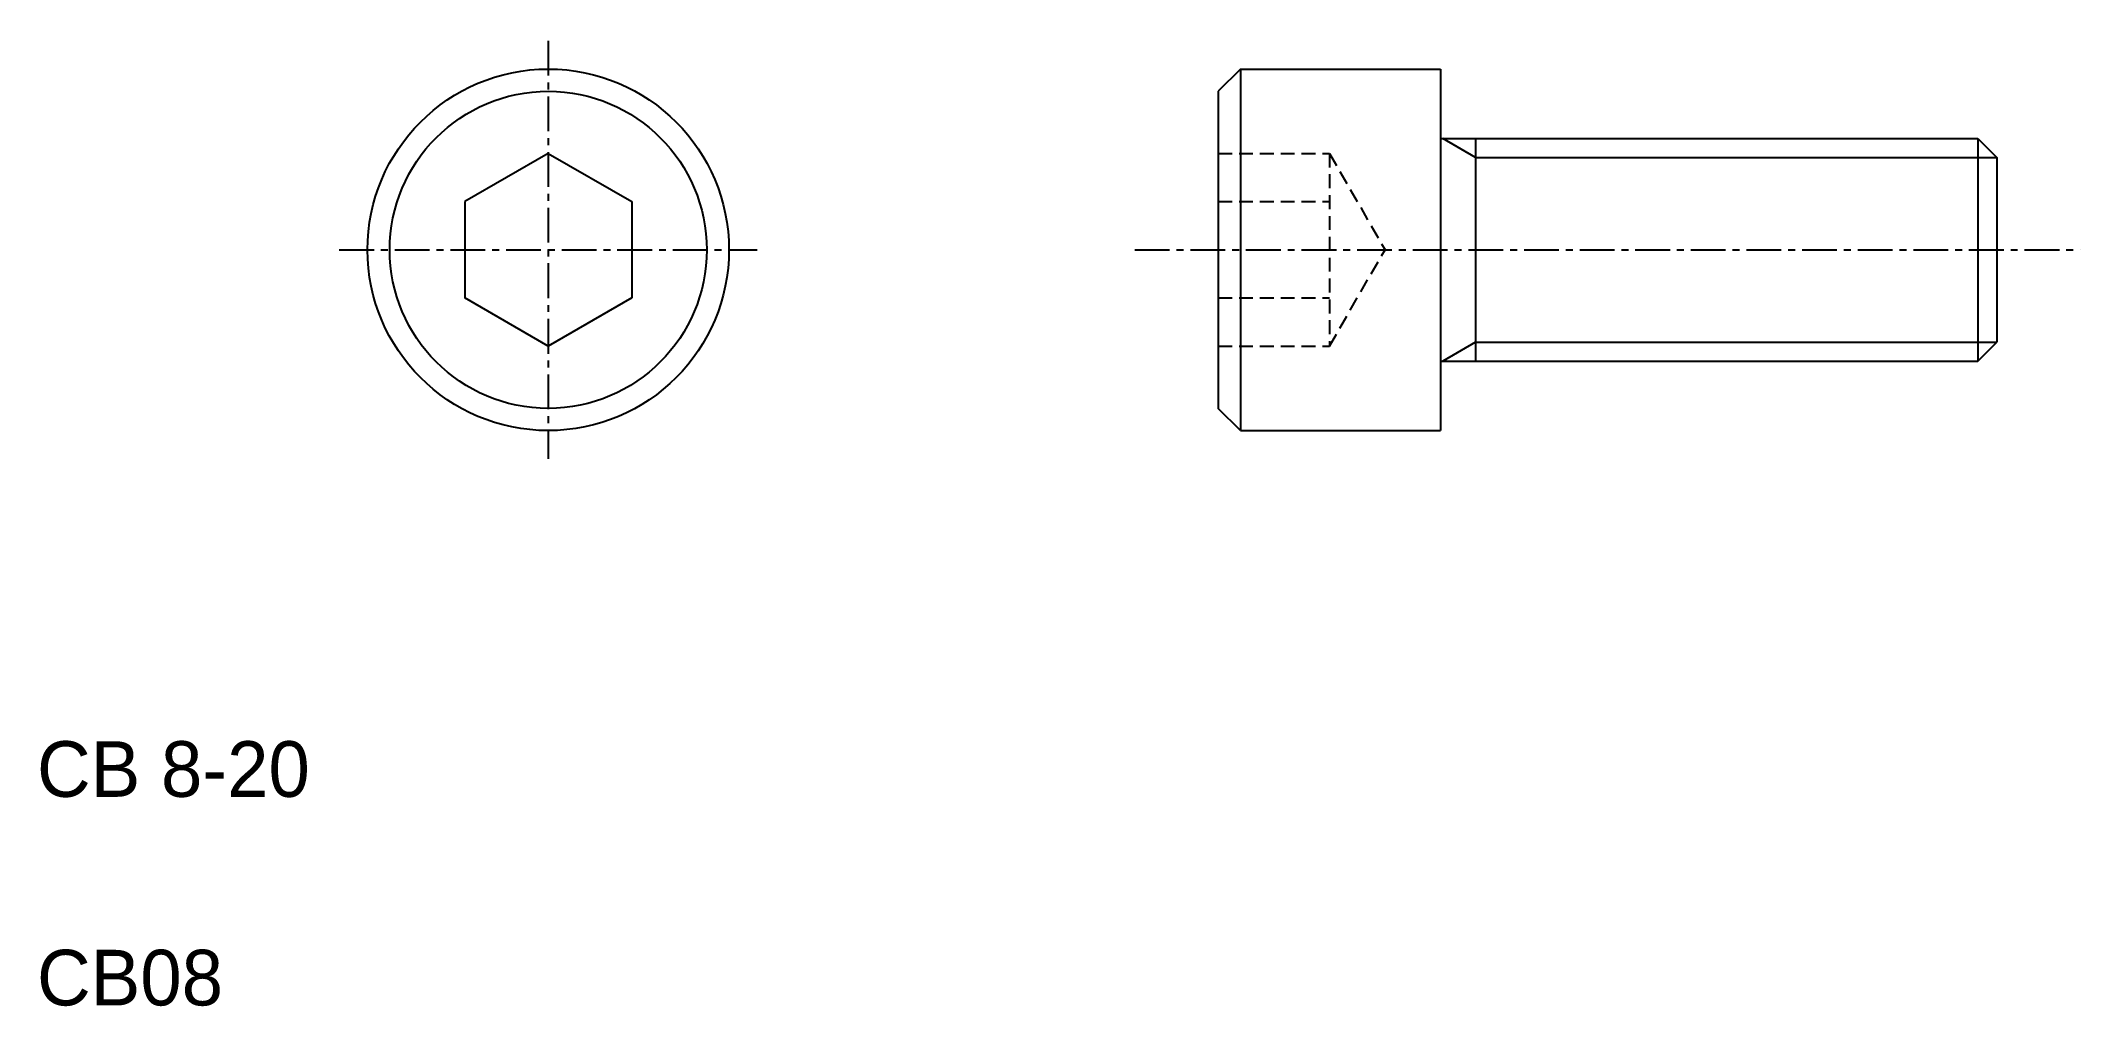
# Model space of a CAD drawing. Extents: x 5.1 to 78.5, y 5 to 39.7.
import ezdxf

# ---------------------------------------------------------------- set-up
doc = ezdxf.new("R2010")
doc.units = 0
doc.linetypes.add('CENTER', pattern=[2, 1.25, -0.25, 0.25, -0.25])
doc.linetypes.add('DASHED', pattern=[0.75, 0.5, -0.25])
doc.layers.get('0').update_dxf_attribs({"linetype": 'CONTINUOUS'})
doc.layers.add('CENTER', color=1, linetype='CENTER')

msp = doc.modelspace()

# ---------------------------------------------------------------- linework, layer by layer
at = {"color": 7, "linetype": 'CONTINUOUS'}
for p, q in [((48.277, 38.669), (47.477, 37.869)), ((48.277, 38.669), (48.277, 25.669)), ((48.277, 38.669), (55.477, 38.669)), ((55.477, 38.669), (55.477, 25.669)), ((47.477, 37.869), (47.477, 26.469)), ((55.477, 36.169), (74.801, 36.169)), ((56.727, 36.169), (56.727, 28.169)), ((74.801, 36.169), (74.801, 28.169)), ((74.801, 36.169), (75.477, 35.493)), ((23.385, 35.634), (20.385, 33.901)), ((23.385, 35.634), (26.385, 33.901)), ((75.477, 35.493), (75.477, 28.846)), ((20.385, 33.901), (20.385, 30.437)), ((26.385, 33.901), (26.385, 30.437)), ((23.385, 28.705), (20.385, 30.437)), ((26.385, 30.437), (23.385, 28.705)), ((74.799, 28.169), (75.477, 28.847)), ((55.477, 28.169), (74.799, 28.169)), ((48.277, 25.669), (47.477, 26.469)), ((48.277, 25.669), (55.477, 25.669))]:
    msp.add_line(p, q, dxfattribs=at)
at = {"color": 3, "linetype": 'CONTINUOUS'}
for p, q in [((56.727, 35.493), (55.555, 36.169)), ((56.727, 35.493), (75.477, 35.493)), ((56.727, 28.847), (55.553, 28.169)), ((56.727, 28.847), (75.477, 28.847))]:
    msp.add_line(p, q, dxfattribs=at)
at = {"color": 3, "linetype": 'DASHED'}
for p, q in [((47.477, 35.634), (51.477, 35.634)), ((51.477, 35.634), (53.477, 32.169)), ((51.477, 35.634), (51.477, 28.705)), ((47.477, 33.901), (51.477, 33.901)), ((51.477, 28.705), (53.477, 32.169)), ((47.477, 30.437), (51.477, 30.437)), ((47.477, 28.705), (51.477, 28.705))]:
    msp.add_line(p, q, dxfattribs=at)
at = {"color": 7, "linetype": 'CONTINUOUS'}
for radius in [6.5, 5.7]:
    msp.add_circle((23.385, 32.169), radius, dxfattribs=at)
at = {"layer": 'CENTER', "color": 1, "linetype": 'CENTER'}
for p, q in [((23.385, 39.685), (23.385, 24.653)), ((15.869, 32.169), (30.901, 32.169)), ((44.477, 32.169), (78.477, 32.169))]:
    msp.add_line(p, q, dxfattribs=at)

# ---------------------------------------------------------------- texts
at = {"color": 7, "linetype": 'CONTINUOUS'}
for s, p in [('CB 8-20', (5, 12.5)), ('CB08', (5, 5))]:
    msp.add_text(s, height=2, dxfattribs=at).set_placement(p)

doc.saveas('drawing.dxf')
